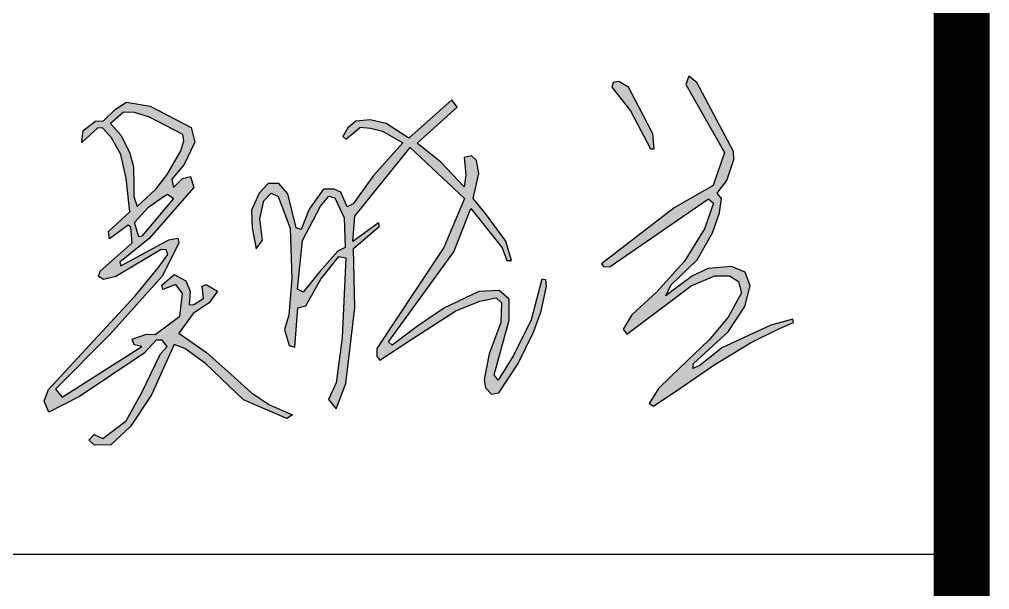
# Model space of a CAD drawing. Extents: x -417156 to 1571408, y 205758 to 1045562.
# Drawn here: x 983391 to 985130, y 1021763 to 1022784 of the extents above; entities that cross this region are included whole.
import ezdxf

# ---------------------------------------------------------------- set-up
doc = ezdxf.new("R2010")
doc.units = 0
doc.header["$LTSCALE"] = 1000
doc.header["$MEASUREMENT"] = 0
doc.layers.get('0').update_dxf_attribs({"linetype": 'CONTINUOUS'})
doc.layers.add('PUB_TITLE', color=4, linetype='CONTINUOUS')
doc.layers.add('TEL_TITLE', color=7, linetype='CONTINUOUS')

msp = doc.modelspace()

# ---------------------------------------------------------------- hatches: boundary and pattern name
h = msp.add_hatch(color=256)
h.paths.add_polyline_path([(984605, 1022671.4), (984590.6, 1022682.3), (984585.3, 1022667.8), (984654.5, 1022545.5), (984634.7, 1022486.5), (984564.4, 1022446.5), (984434.2, 1022346.5), (984438.6, 1022341.1), (984449.7, 1022341.6), (984625.9, 1022463), (984635.1, 1022454.8), (984619.1, 1022408.8), (984583.3, 1022351.3), (984533.3, 1022295.9), (984488.8, 1022254.8), (984473.3, 1022229.2), (984479.6, 1022220), (984544.5, 1022268.8), (984594.9, 1022306.8), (984637.5, 1022324.5), (984663.7, 1022324.5), (984680.1, 1022314.9), (984685, 1022294.5), (984661.3, 1022250.5), (984627.3, 1022210.2), (984588.6, 1022173), (984558.1, 1022143.6), (984536.6, 1022123), (984519.9, 1022096.1), (984527.6, 1022091.3), (984572.7, 1022121.7), (984637.6, 1022165.7), (984701.2, 1022204.7), (984753.4, 1022230.2), (984778.5, 1022241), (984777.5, 1022247.1), (984738.1, 1022236.6), (984650.3, 1022195.6), (984610.3, 1022163.8), (984598.1, 1022158.7), (984599.5, 1022167.8), (984661.5, 1022224.7), (984691.4, 1022269.8), (984700.6, 1022306.9), (984691.7, 1022331.6), (984667.3, 1022341.5), (984625.3, 1022337.7), (984597.5, 1022324.5), (984562.9, 1022298.8), (984549.9, 1022289.1), (984558.8, 1022308.3), (984605.6, 1022353.3), (984633.4, 1022401.6), (984645.6, 1022437.8), (984649.4, 1022463.2), (984641.9, 1022473.1), (984658.9, 1022495.6), (984671.5, 1022533.2), (984670.8, 1022547.8)])
h.paths.add_polyline_path([(984465.6, 1022673.2), (984455.2, 1022671.3), (984453.1, 1022663), (984486.4, 1022620.4), (984522.4, 1022552.3), (984529, 1022552.3), (984526.3, 1022579.3), (984501.2, 1022627.4), (984482.8, 1022662.8)], flags=17)
h.paths.add_polyline_path([(983929.1, 1022332.5), (983899.2, 1022295.3), (983889.6, 1022300.8), (983898.2, 1022388.3), (983930.6, 1022449.6), (983945.4, 1022467.5), (983956.4, 1022464.4), (983973.1, 1022428.9), (983974.8, 1022375.4), (983961.7, 1022369)], flags=16)
h.paths.add_polyline_path([(983807.9, 1022410.7), (983815, 1022372.9), (983826.4, 1022388.7), (983821.9, 1022426.8), (983828.9, 1022458.9), (983842.2, 1022472.7), (983854.6, 1022466.8), (983875.9, 1022410), (983879.3, 1022320), (983873.9, 1022254), (983866, 1022228.8), (983874.4, 1022200.1), (983884.3, 1022197.2), (983889.7, 1022267.4), (983904.1, 1022270.8), (983931.3, 1022318.8), (983963.4, 1022359.3), (983975.8, 1022357.3), (983969.4, 1022214), (983958.5, 1022133.2), (983945.1, 1022103), (983958.5, 1022086.7), (983975.8, 1022131.7), (983992.1, 1022267.4), (983989.8, 1022373.6), (984036.6, 1022413.8), (984034.5, 1022420), (983988.8, 1022386.1), (983991.9, 1022431.4), (984091.3, 1022554.6), (984188.6, 1022463.6), (984151.8, 1022375.6), (984102.1, 1022300.7), (984031.5, 1022194.5), (984031.7, 1022180.5), (984037, 1022173.6), (984094.4, 1022211.1), (984172.9, 1022262.3), (984216.4, 1022279.5), (984245.6, 1022285.6), (984254.8, 1022276.1), (984254, 1022240.9), (984233, 1022184.9), (984224.2, 1022139.1), (984226.5, 1022124.2), (984237.2, 1022112.7), (984250.2, 1022115), (984285, 1022167.8), (984312.2, 1022224.1), (984326.2, 1022261.3), (984336, 1022306.1), (984334.4, 1022317.8), (984327.3, 1022318.5), (984308.4, 1022246.2), (984276.8, 1022182.2), (984249.3, 1022138), (984242.1, 1022147.4), (984268.5, 1022245.1), (984268.9, 1022282.7), (984250.8, 1022298.5), (984214.2, 1022296.7), (984152.8, 1022267.3), (984104.2, 1022234.5), (984059, 1022200.3), (984052.6, 1022206.4), (984169.8, 1022367.5), (984199.8, 1022445.6), (984238.2, 1022397.6), (984256.2, 1022375), (984264.4, 1022352.2), (984272.7, 1022352.2), (984263, 1022386.6), (984226.3, 1022436.6), (984204.3, 1022463.2), (984214.3, 1022508.1), (984210.2, 1022531.3), (984201, 1022539.6), (984188.1, 1022536.7), (984191, 1022505.6), (984188.1, 1022484.4), (984146.5, 1022528.4), (984103.9, 1022562.7), (984175.4, 1022627.3), (984166.3, 1022640.1), (984089.2, 1022571.3), (984048.5, 1022597.7), (984019.7, 1022604.5), (983994.1, 1022602), (983979.3, 1022589.8), (983970.7, 1022574.3), (983975.7, 1022569.6), (983991.9, 1022582.9), (984001.8, 1022591.1), (984020.4, 1022589.1), (984041.9, 1022583.9), (984078.3, 1022562.9), (984025.7, 1022504.6), (983998.2, 1022466.5), (983988.9, 1022453.6), (983978.6, 1022448.3), (983967.2, 1022474.6), (983955.1, 1022479.9), (983936.2, 1022479.9), (983910.4, 1022444.5), (983896.2, 1022407.9), (983886.7, 1022410.9), (983872.2, 1022472), (983855.6, 1022490.1), (983836.9, 1022490.4), (983820.7, 1022472.7), (983807.1, 1022442.2)])
h.paths.add_polyline_path([(983605.2, 1022394.9), (983596.9, 1022420.1), (983622, 1022447.6), (983646.8, 1022464.9), (983656.1, 1022471.4), (983667.3, 1022463.6), (983610, 1022395.9)], flags=16)
h.paths.add_polyline_path([(983596.1, 1022467), (983601.8, 1022449.2), (983635.4, 1022480.3), (983655.7, 1022506.2), (983680.2, 1022548.7), (983685.7, 1022566.9), (983683.9, 1022577.9), (983624.1, 1022609.3), (983597.2, 1022617.4), (983577.6, 1022617.9), (983562.4, 1022604.7), (983554.4, 1022597.8), (983573, 1022576), (983588.5, 1022544.3), (983595.2, 1022519.8), (983595.9, 1022487)], flags=16)
h.paths.add_polyline_path([(983531.7, 1022590), (983502.5, 1022563.5), (983505.2, 1022585.1), (983527.4, 1022602.1), (983541.3, 1022602.5), (983563.1, 1022623.2), (983583, 1022635.8), (983625.5, 1022628.7), (983698.9, 1022590.6), (983705.2, 1022564.5), (983686.2, 1022524), (983664, 1022498.2), (983667.1, 1022482.8), (983683.4, 1022499), (983697.7, 1022503), (983703.6, 1022482.8), (983623.3, 1022391.6), (983570.8, 1022349.1), (983572.9, 1022342.6), (983658.4, 1022389), (983674.6, 1022392), (983676.8, 1022384.1), (983647.6, 1022324.7), (983554.2, 1022220.9), (983455.8, 1022121.5), (983467.3, 1022107.2), (983610.3, 1022198.3), (983596.5, 1022201.1), (983593.2, 1022211.5), (983618.5, 1022220.3), (983633.9, 1022219.8), (983678.4, 1022252.7), (983683.4, 1022293.4), (983671.3, 1022309.3), (983648.2, 1022300.5), (983646, 1022308.2), (983668, 1022326.9), (983689.4, 1022315.9), (983697.1, 1022296.7), (983694.9, 1022273), (983703.7, 1022273.6), (983720.8, 1022284), (983718.6, 1022306), (983725.7, 1022309.3), (983746.1, 1022297.2), (983730.7, 1022276.3), (983702.6, 1022257.1), (983676.8, 1022222), (983726.3, 1022187.4), (983775.7, 1022142.9), (983806.8, 1022115), (983839.1, 1022093.8), (983880.3, 1022075.6), (983870.4, 1022069), (983792.4, 1022102.5), (983724.7, 1022167.4), (983687.4, 1022194.8), (983668.1, 1022202), (983627.4, 1022111.3), (983590.1, 1022054.8), (983554.6, 1022022), (983525.3, 1022021.2), (983515.3, 1022030.4), (983524.9, 1022040.4), (983540.4, 1022033.5), (983582, 1022064.7), (983609.7, 1022114.6), (983643.6, 1022185), (983655.9, 1022198.1), (983646.7, 1022209.2), (983635.9, 1022209.6), (983614.7, 1022186.1), (983498.4, 1022108.8), (983443.3, 1022080.3), (983435.2, 1022100.3), (983442.9, 1022121.1), (983598.2, 1022288.7), (983639.4, 1022339.3), (983652.1, 1022356.4), (983656.8, 1022362.7), (983654.2, 1022371.3), (983645.1, 1022371.7), (983563.6, 1022323.4), (983541.3, 1022318.3), (983532.5, 1022323.7), (983535.5, 1022332.9), (983592.7, 1022384), (983590.7, 1022412), (983585.6, 1022415.3), (983552.3, 1022391), (983550.3, 1022404), (983588.7, 1022439.3), (983581.9, 1022499.4), (983572.8, 1022542), (983555.7, 1022572.1), (983540.2, 1022589.1)])

# ---------------------------------------------------------------- linework, layer by layer
for p, q in [((984465.6, 1022673.2), (984455.2, 1022671.3)), ((984482.8, 1022662.8), (984465.6, 1022673.2)), ((984590.6, 1022682.3), (984585.3, 1022667.8)), ((984605, 1022671.4), (984590.6, 1022682.3)), ((984455.2, 1022671.3), (984453.1, 1022663)), ((984453.1, 1022663), (984486.4, 1022620.4)), ((984501.2, 1022627.4), (984482.8, 1022662.8)), ((984585.3, 1022667.8), (984654.5, 1022545.5)), ((984670.8, 1022547.8), (984605, 1022671.4)), ((984166.3, 1022640.1), (984089.2, 1022571.3)), ((984175.4, 1022627.3), (984166.3, 1022640.1)), ((983541.3, 1022602.5), (983563.1, 1022623.2)), ((983563.1, 1022623.2), (983583, 1022635.8)), ((983583, 1022635.8), (983625.5, 1022628.7)), ((983625.5, 1022628.7), (983698.9, 1022590.6)), ((984103.9, 1022562.7), (984175.4, 1022627.3)), ((984486.4, 1022620.4), (984522.4, 1022552.3)), ((984526.3, 1022579.3), (984501.2, 1022627.4)), ((983527.4, 1022602.1), (983541.3, 1022602.5)), ((983562.4, 1022604.7), (983554.4, 1022597.8)), ((983577.6, 1022617.9), (983562.4, 1022604.7)), ((983597.2, 1022617.4), (983577.6, 1022617.9)), ((983624.1, 1022609.3), (983597.2, 1022617.4)), ((983683.9, 1022577.9), (983624.1, 1022609.3)), ((984019.7, 1022604.5), (983994.1, 1022602)), ((984048.5, 1022597.7), (984019.7, 1022604.5)), ((983531.7, 1022590), (983502.5, 1022563.5)), ((983505.2, 1022585.1), (983527.4, 1022602.1)), ((983540.2, 1022589.1), (983531.7, 1022590)), ((983555.7, 1022572.1), (983540.2, 1022589.1)), ((983554.4, 1022597.8), (983573, 1022576)), ((983698.9, 1022590.6), (983705.2, 1022564.5)), ((983979.3, 1022589.8), (983970.7, 1022574.3)), ((983994.1, 1022602), (983979.3, 1022589.8)), ((983991.9, 1022582.9), (984001.8, 1022591.1)), ((984001.8, 1022591.1), (984020.4, 1022589.1)), ((984020.4, 1022589.1), (984041.9, 1022583.9)), ((984089.2, 1022571.3), (984048.5, 1022597.7)), ((983502.5, 1022563.5), (983505.2, 1022585.1)), ((983572.8, 1022542), (983555.7, 1022572.1)), ((983573, 1022576), (983588.5, 1022544.3)), ((983685.7, 1022566.9), (983683.9, 1022577.9)), ((983970.7, 1022574.3), (983975.7, 1022569.6)), ((983975.7, 1022569.6), (983991.9, 1022582.9)), ((984041.9, 1022583.9), (984078.3, 1022562.9)), ((984529, 1022552.3), (984526.3, 1022579.3)), ((983680.2, 1022548.7), (983685.7, 1022566.9)), ((983705.2, 1022564.5), (983686.2, 1022524)), ((983991.9, 1022431.4), (984091.3, 1022554.6)), ((984078.3, 1022562.9), (984025.7, 1022504.6)), ((984091.3, 1022554.6), (984188.6, 1022463.6)), ((984146.5, 1022528.4), (984103.9, 1022562.7)), ((984522.4, 1022552.3), (984529, 1022552.3)), ((983581.9, 1022499.4), (983572.8, 1022542)), ((983588.5, 1022544.3), (983595.2, 1022519.8)), ((983655.7, 1022506.2), (983680.2, 1022548.7)), ((984201, 1022539.6), (984188.1, 1022536.7)), ((984188.1, 1022536.7), (984191, 1022505.6)), ((984210.2, 1022531.3), (984201, 1022539.6)), ((984654.5, 1022545.5), (984634.7, 1022486.5)), ((984658.9, 1022495.6), (984671.5, 1022533.2)), ((984671.5, 1022533.2), (984670.8, 1022547.8)), ((983595.2, 1022519.8), (983595.9, 1022487)), ((983686.2, 1022524), (983664, 1022498.2)), ((984188.1, 1022484.4), (984146.5, 1022528.4)), ((984214.3, 1022508.1), (984210.2, 1022531.3)), ((983588.7, 1022439.3), (983581.9, 1022499.4)), ((983635.4, 1022480.3), (983655.7, 1022506.2)), ((983664, 1022498.2), (983667.1, 1022482.8)), ((983667.1, 1022482.8), (983683.4, 1022499)), ((983683.4, 1022499), (983697.7, 1022503)), ((983697.7, 1022503), (983703.6, 1022482.8)), ((984025.7, 1022504.6), (983998.2, 1022466.5)), ((984191, 1022505.6), (984188.1, 1022484.4)), ((984204.3, 1022463.2), (984214.3, 1022508.1)), ((983595.9, 1022487), (983596.1, 1022467)), ((983703.6, 1022482.8), (983623.3, 1022391.6)), ((983836.9, 1022490.4), (983820.7, 1022472.7)), ((983855.6, 1022490.1), (983836.9, 1022490.4)), ((983872.2, 1022472), (983855.6, 1022490.1)), ((984634.7, 1022486.5), (984564.4, 1022446.5)), ((984641.9, 1022473.1), (984658.9, 1022495.6)), ((983596.1, 1022467), (983601.8, 1022449.2)), ((983601.8, 1022449.2), (983635.4, 1022480.3)), ((983667.3, 1022463.6), (983610, 1022395.9)), ((983622, 1022447.6), (983646.8, 1022464.9)), ((983646.8, 1022464.9), (983656.1, 1022471.4)), ((983656.1, 1022471.4), (983667.3, 1022463.6)), ((983820.7, 1022472.7), (983807.1, 1022442.2)), ((983828.9, 1022458.9), (983842.2, 1022472.7)), ((983842.2, 1022472.7), (983854.6, 1022466.8)), ((983854.6, 1022466.8), (983875.9, 1022410)), ((983886.7, 1022410.9), (983872.2, 1022472)), ((983936.2, 1022479.9), (983910.4, 1022444.5)), ((983930.6, 1022449.6), (983945.4, 1022467.5)), ((983955.1, 1022479.9), (983936.2, 1022479.9)), ((983945.4, 1022467.5), (983956.4, 1022464.4)), ((983967.2, 1022474.6), (983955.1, 1022479.9)), ((983956.4, 1022464.4), (983973.1, 1022428.9)), ((983978.6, 1022448.3), (983967.2, 1022474.6)), ((983998.2, 1022466.5), (983988.9, 1022453.6)), ((984188.6, 1022463.6), (984151.8, 1022375.6)), ((984649.4, 1022463.2), (984641.9, 1022473.1)), ((983596.9, 1022420.1), (983622, 1022447.6)), ((983821.9, 1022426.8), (983828.9, 1022458.9)), ((983898.2, 1022388.3), (983930.6, 1022449.6)), ((983988.9, 1022453.6), (983978.6, 1022448.3)), ((984226.3, 1022436.6), (984204.3, 1022463.2)), ((984564.4, 1022446.5), (984434.2, 1022346.5)), ((984449.7, 1022341.6), (984625.9, 1022463)), ((984635.1, 1022454.8), (984619.1, 1022408.8)), ((984625.9, 1022463), (984635.1, 1022454.8)), ((984645.6, 1022437.8), (984649.4, 1022463.2)), ((983550.3, 1022404), (983588.7, 1022439.3)), ((983807.1, 1022442.2), (983807.9, 1022410.7)), ((983910.4, 1022444.5), (983896.2, 1022407.9)), ((983973.1, 1022428.9), (983974.8, 1022375.4)), ((983988.8, 1022386.1), (983991.9, 1022431.4)), ((984169.8, 1022367.5), (984199.8, 1022445.6)), ((984199.8, 1022445.6), (984238.2, 1022397.6)), ((984263, 1022386.6), (984226.3, 1022436.6)), ((984633.4, 1022401.6), (984645.6, 1022437.8)), ((983585.6, 1022415.3), (983552.3, 1022391)), ((983590.7, 1022412), (983585.6, 1022415.3)), ((983592.7, 1022384), (983590.7, 1022412)), ((983605.2, 1022394.9), (983596.9, 1022420.1)), ((983826.4, 1022388.7), (983821.9, 1022426.8)), ((984034.5, 1022420), (983988.8, 1022386.1)), ((983989.8, 1022373.6), (984036.6, 1022413.8)), ((984036.6, 1022413.8), (984034.5, 1022420)), ((983552.3, 1022391), (983550.3, 1022404)), ((983610, 1022395.9), (983605.2, 1022394.9)), ((983807.9, 1022410.7), (983815, 1022372.9)), ((983875.9, 1022410), (983879.3, 1022320)), ((983896.2, 1022407.9), (983886.7, 1022410.9)), ((984238.2, 1022397.6), (984256.2, 1022375)), ((984619.1, 1022408.8), (984583.3, 1022351.3)), ((984605.6, 1022353.3), (984633.4, 1022401.6)), ((983535.5, 1022332.9), (983592.7, 1022384)), ((983623.3, 1022391.6), (983570.8, 1022349.1)), ((983572.9, 1022342.6), (983658.4, 1022389)), ((983676.8, 1022384.1), (983647.6, 1022324.7)), ((983658.4, 1022389), (983674.6, 1022392)), ((983674.6, 1022392), (983676.8, 1022384.1)), ((983815, 1022372.9), (983826.4, 1022388.7)), ((983889.6, 1022300.8), (983898.2, 1022388.3)), ((984272.7, 1022352.2), (984263, 1022386.6)), ((983645.1, 1022371.7), (983563.6, 1022323.4)), ((983654.2, 1022371.3), (983645.1, 1022371.7)), ((983652.1, 1022356.4), (983656.8, 1022362.7)), ((983656.8, 1022362.7), (983654.2, 1022371.3)), ((983961.7, 1022369), (983929.1, 1022332.5)), ((983931.3, 1022318.8), (983963.4, 1022359.3)), ((983974.8, 1022375.4), (983961.7, 1022369)), ((983963.4, 1022359.3), (983975.8, 1022357.3)), ((983992.1, 1022267.4), (983989.8, 1022373.6)), ((984052.6, 1022206.4), (984169.8, 1022367.5)), ((984151.8, 1022375.6), (984102.1, 1022300.7)), ((984256.2, 1022375), (984264.4, 1022352.2)), ((983570.8, 1022349.1), (983572.9, 1022342.6)), ((983639.4, 1022339.3), (983652.1, 1022356.4)), ((983975.8, 1022357.3), (983969.4, 1022214)), ((984264.4, 1022352.2), (984272.7, 1022352.2)), ((984434.2, 1022346.5), (984438.6, 1022341.1)), ((984583.3, 1022351.3), (984533.3, 1022295.9)), ((984558.8, 1022308.3), (984605.6, 1022353.3)), ((983532.5, 1022323.7), (983535.5, 1022332.9)), ((983647.6, 1022324.7), (983554.2, 1022220.9)), ((983598.2, 1022288.7), (983639.4, 1022339.3)), ((983646, 1022308.2), (983668, 1022326.9)), ((983668, 1022326.9), (983689.4, 1022315.9)), ((983929.1, 1022332.5), (983899.2, 1022295.3)), ((984438.6, 1022341.1), (984449.7, 1022341.6)), ((984597.5, 1022324.5), (984562.9, 1022298.8)), ((984594.9, 1022306.8), (984637.5, 1022324.5)), ((984625.3, 1022337.7), (984597.5, 1022324.5)), ((984667.3, 1022341.5), (984625.3, 1022337.7)), ((984637.5, 1022324.5), (984663.7, 1022324.5)), ((984663.7, 1022324.5), (984680.1, 1022314.9)), ((984691.7, 1022331.6), (984667.3, 1022341.5)), ((984700.6, 1022306.9), (984691.7, 1022331.6)), ((983541.3, 1022318.3), (983532.5, 1022323.7)), ((983563.6, 1022323.4), (983541.3, 1022318.3)), ((983648.2, 1022300.5), (983646, 1022308.2)), ((983671.3, 1022309.3), (983648.2, 1022300.5)), ((983683.4, 1022293.4), (983671.3, 1022309.3)), ((983689.4, 1022315.9), (983697.1, 1022296.7)), ((983718.6, 1022306), (983725.7, 1022309.3)), ((983725.7, 1022309.3), (983746.1, 1022297.2)), ((983879.3, 1022320), (983873.9, 1022254)), ((983904.1, 1022270.8), (983931.3, 1022318.8)), ((984327.3, 1022318.5), (984308.4, 1022246.2)), ((984334.4, 1022317.8), (984327.3, 1022318.5)), ((984336, 1022306.1), (984334.4, 1022317.8)), ((984549.9, 1022289.1), (984558.8, 1022308.3)), ((984680.1, 1022314.9), (984685, 1022294.5)), ((984691.4, 1022269.8), (984700.6, 1022306.9)), ((983648.2, 1022300.5), (983648.2, 1022300.5)), ((983678.4, 1022252.7), (983683.4, 1022293.4)), ((983697.1, 1022296.7), (983694.9, 1022273)), ((983720.8, 1022284), (983718.6, 1022306)), ((983746.1, 1022297.2), (983730.7, 1022276.3)), ((983899.2, 1022295.3), (983889.6, 1022300.8)), ((984102.1, 1022300.7), (984031.5, 1022194.5)), ((984214.2, 1022296.7), (984152.8, 1022267.3)), ((984250.8, 1022298.5), (984214.2, 1022296.7)), ((984268.9, 1022282.7), (984250.8, 1022298.5)), ((984326.2, 1022261.3), (984336, 1022306.1)), ((984533.3, 1022295.9), (984488.8, 1022254.8)), ((984544.5, 1022268.8), (984594.9, 1022306.8)), ((984562.9, 1022298.8), (984549.9, 1022289.1)), ((984685, 1022294.5), (984661.3, 1022250.5)), ((983442.9, 1022121.1), (983598.2, 1022288.7)), ((983694.9, 1022273), (983703.7, 1022273.6)), ((983730.7, 1022276.3), (983702.6, 1022257.1)), ((983703.7, 1022273.6), (983720.8, 1022284)), ((984172.9, 1022262.3), (984216.4, 1022279.5)), ((984216.4, 1022279.5), (984245.6, 1022285.6)), ((984245.6, 1022285.6), (984254.8, 1022276.1)), ((984254.8, 1022276.1), (984254, 1022240.9)), ((984268.5, 1022245.1), (984268.9, 1022282.7)), ((983702.6, 1022257.1), (983676.8, 1022222)), ((983884.3, 1022197.2), (983889.7, 1022267.4)), ((983889.7, 1022267.4), (983904.1, 1022270.8)), ((983975.8, 1022131.7), (983992.1, 1022267.4)), ((984094.4, 1022211.1), (984172.9, 1022262.3)), ((984152.8, 1022267.3), (984104.2, 1022234.5)), ((984312.2, 1022224.1), (984326.2, 1022261.3)), ((984488.8, 1022254.8), (984473.3, 1022229.2)), ((984479.6, 1022220), (984544.5, 1022268.8)), ((984661.5, 1022224.7), (984691.4, 1022269.8)), ((983633.9, 1022219.8), (983678.4, 1022252.7)), ((983873.9, 1022254), (983866, 1022228.8)), ((984254, 1022240.9), (984233, 1022184.9)), ((984242.1, 1022147.4), (984268.5, 1022245.1)), ((984308.4, 1022246.2), (984276.8, 1022182.2)), ((984661.3, 1022250.5), (984627.3, 1022210.2)), ((984777.5, 1022247.1), (984738.1, 1022236.6)), ((984753.4, 1022230.2), (984778.5, 1022241)), ((984778.5, 1022241), (984777.5, 1022247.1)), ((983554.2, 1022220.9), (983455.8, 1022121.5)), ((983593.2, 1022211.5), (983618.5, 1022220.3)), ((983618.5, 1022220.3), (983633.9, 1022219.8)), ((983676.8, 1022222), (983726.3, 1022187.4)), ((983866, 1022228.8), (983874.4, 1022200.1)), ((984104.2, 1022234.5), (984059, 1022200.3)), ((984285, 1022167.8), (984312.2, 1022224.1)), ((984473.3, 1022229.2), (984479.6, 1022220)), ((984599.5, 1022167.8), (984661.5, 1022224.7)), ((984738.1, 1022236.6), (984650.3, 1022195.6)), ((984701.2, 1022204.7), (984753.4, 1022230.2)), ((983596.5, 1022201.1), (983593.2, 1022211.5)), ((983635.9, 1022209.6), (983614.7, 1022186.1)), ((983646.7, 1022209.2), (983635.9, 1022209.6)), ((983655.9, 1022198.1), (983646.7, 1022209.2)), ((983969.4, 1022214), (983958.5, 1022133.2)), ((984037, 1022173.6), (984094.4, 1022211.1)), ((984059, 1022200.3), (984052.6, 1022206.4)), ((984627.3, 1022210.2), (984588.6, 1022173)), ((984637.6, 1022165.7), (984701.2, 1022204.7)), ((983467.3, 1022107.2), (983610.3, 1022198.3)), ((983614.7, 1022186.1), (983498.4, 1022108.8)), ((983610.3, 1022198.3), (983596.5, 1022201.1)), ((983668.1, 1022202), (983627.4, 1022111.3)), ((983643.6, 1022185), (983655.9, 1022198.1)), ((983687.4, 1022194.8), (983668.1, 1022202)), ((983724.7, 1022167.4), (983687.4, 1022194.8)), ((983726.3, 1022187.4), (983775.7, 1022142.9)), ((983874.4, 1022200.1), (983884.3, 1022197.2)), ((984031.5, 1022194.5), (984031.7, 1022180.5)), ((984650.3, 1022195.6), (984610.3, 1022163.8)), ((983609.7, 1022114.6), (983643.6, 1022185)), ((984031.7, 1022180.5), (984037, 1022173.6)), ((984233, 1022184.9), (984224.2, 1022139.1)), ((984276.8, 1022182.2), (984249.3, 1022138)), ((984250.2, 1022115), (984285, 1022167.8)), ((984588.6, 1022173), (984558.1, 1022143.6)), ((984598.1, 1022158.7), (984599.5, 1022167.8)), ((983792.4, 1022102.5), (983724.7, 1022167.4)), ((984572.7, 1022121.7), (984637.6, 1022165.7)), ((984610.3, 1022163.8), (984598.1, 1022158.7)), ((983775.7, 1022142.9), (983806.8, 1022115)), ((983958.5, 1022133.2), (983945.1, 1022103)), ((984224.2, 1022139.1), (984226.5, 1022124.2)), ((984249.3, 1022138), (984242.1, 1022147.4)), ((984558.1, 1022143.6), (984536.6, 1022123)), ((983435.2, 1022100.3), (983442.9, 1022121.1)), ((983455.8, 1022121.5), (983467.3, 1022107.2)), ((983958.5, 1022086.7), (983975.8, 1022131.7)), ((984226.5, 1022124.2), (984237.2, 1022112.7)), ((984536.6, 1022123), (984519.9, 1022096.1)), ((984527.6, 1022091.3), (984572.7, 1022121.7)), ((983443.3, 1022080.3), (983435.2, 1022100.3)), ((983498.4, 1022108.8), (983443.3, 1022080.3)), ((983582, 1022064.7), (983609.7, 1022114.6)), ((983627.4, 1022111.3), (983590.1, 1022054.8)), ((983870.4, 1022069), (983792.4, 1022102.5)), ((983806.8, 1022115), (983839.1, 1022093.8)), ((983945.1, 1022103), (983958.5, 1022086.7)), ((984237.2, 1022112.7), (984250.2, 1022115)), ((983839.1, 1022093.8), (983880.3, 1022075.6)), ((984519.9, 1022096.1), (984527.6, 1022091.3)), ((983540.4, 1022033.5), (983582, 1022064.7)), ((983880.3, 1022075.6), (983870.4, 1022069)), ((983590.1, 1022054.8), (983554.6, 1022022)), ((983515.3, 1022030.4), (983524.9, 1022040.4)), ((983525.3, 1022021.2), (983515.3, 1022030.4)), ((983524.9, 1022040.4), (983540.4, 1022033.5)), ((983554.6, 1022022), (983525.3, 1022021.2))]:
    msp.add_line(p, q)
at = {"layer": 'PUB_TITLE', "color": 4}
msp.add_line((979580, 1021825.7), (985080, 1021825.7), dxfattribs=at)
at = {"layer": 'TEL_TITLE', "const_width": 100}
msp.add_lwpolyline([(929180, 1004561.6), (985080, 1004561.6), (985080, 1044561.6), (929180, 1044561.6)], close=True, dxfattribs=at)

doc.saveas('drawing.dxf')
